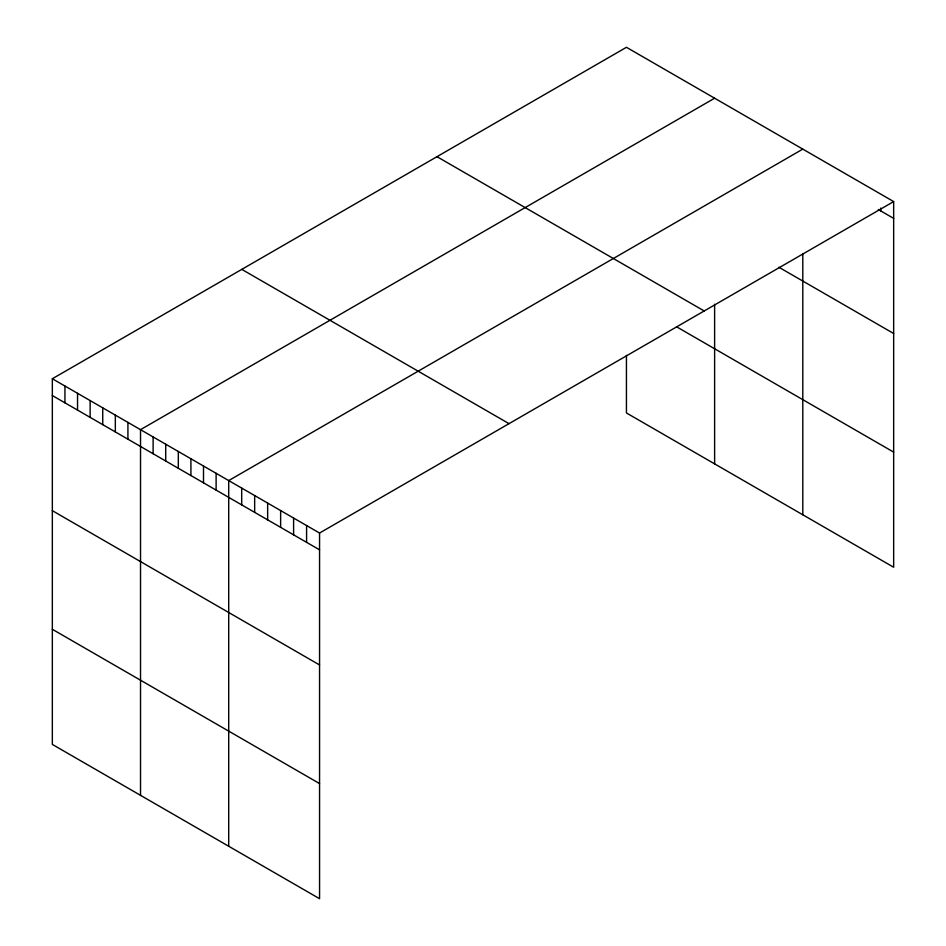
<?xml version="1.0" encoding="UTF-8"?>
<svg xmlns="http://www.w3.org/2000/svg" width="946" height="946" viewBox="0 0 946 946"><rect width="100%" height="100%" fill="white"/><g stroke="black" fill="none" stroke-linecap="round" stroke-linejoin="round"><path stroke-width="1.42" d="M893.663 201.581L319.559 533.036L319.559 898.7L52.337 744.419L52.337 378.755L626.441 47.3L893.663 201.581L893.663 567.245L626.441 412.964L626.441 355.412M714.62 98.207L140.528 429.661L140.528 795.338M802.799 149.125L228.707 480.58L228.707 846.244M878.314 209.527L893.663 218.372M778.865 267.233L893.663 333.5M436.981 156.681L704.202 310.962M676.828 326.938L893.663 452.117M241.798 269.374L509.019 423.654M52.337 378.755L319.559 533.036M52.337 395.546L319.559 549.827M52.337 510.674L319.559 664.955M52.337 629.291L319.559 783.572M880.679 208.085L880.679 210.887M802.799 253.634L802.799 514.79M714.62 304.269L714.62 463.883M306.587 525.538L306.587 542.33M293.603 518.041L293.603 534.845M280.631 510.544L280.631 527.348M267.647 503.059L267.647 519.851M254.663 495.562L254.663 512.365M241.691 488.065L241.691 504.868M216.114 473.307L216.114 490.099M203.508 466.023L203.508 482.827M190.915 458.751L190.915 475.554M178.321 451.479L178.321 468.282M165.716 444.206L165.716 461.009M153.122 436.934L153.122 453.737M127.923 422.389L127.923 439.192M115.329 415.117L115.329 431.92M102.736 407.844L102.736 424.648M90.13 400.572L90.13 417.363M77.537 393.3L77.537 410.091M64.943 386.027L64.943 402.819"/></g></svg>
